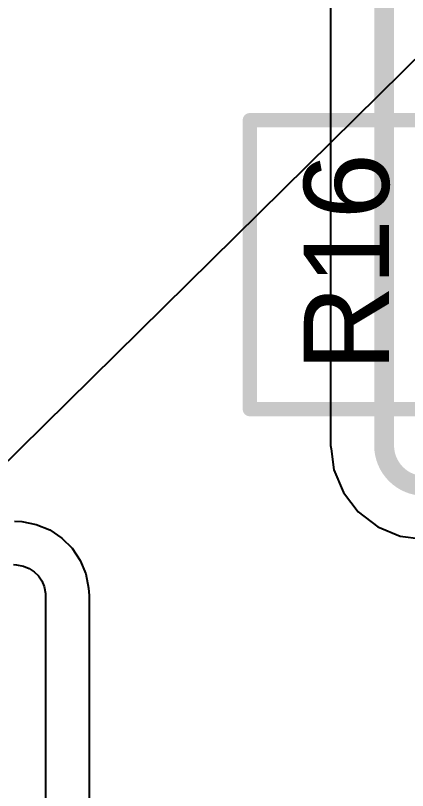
# Model space of a CAD drawing. Header units: inches. Extents: x -18 to 5357, y -8 to 5291.
# Drawn here: x 16.19 to 19.69, y 20.43 to 27.36 of the extents above; entities that cross this region are included whole.
import ezdxf

# ---------------------------------------------------------------- set-up
doc = ezdxf.new("R2010")
doc.units = ezdxf.units.IN
for name, color, linetype in [('Bottom Layer', 5, 'Continuous'), ('Top Layer', 1, 'Continuous'), ('Top Overlay', 2, 'Continuous'), ('Top Solder', 216, 'Continuous')]:
    doc.layers.add(name, color=color, linetype=linetype)
doc.styles.add('Arial', font='', dxfattribs={"height": 0.2})
doc.styles.get('Arial').set_extended_font_data('Arial')

# ---------------------------------------------------------------- blocks, each defined once
blk = doc.blocks.new('14_VSON__4_3__21')
at = {"layer": 'Top Solder'}
blk.add_line((-0.8677630599999999, -2.27776278), (-5350.81607, -5279.0698711), dxfattribs=at)

msp = doc.modelspace()

# ---------------------------------------------------------------- linework, layer by layer
at = {"layer": 'Bottom Layer'}
for p, q in [((19.00262138, 52.92671913999999), (19.00262138, 23.5138214)), ((19.00262138, 23.5138214), (19.00861578, 23.4836843)), ((19.00861578, 23.4836843), (19.03324108, 23.29664124)), ((19.03324108, 23.29664124), (19.1170687, 23.09426166)), ((19.1170687, 23.09426166), (19.2504187, 22.92047486)), ((19.2504187, 22.92047486), (19.42420804, 22.78712486)), ((19.42420804, 22.78712486), (19.62658508, 22.70329724)), ((19.62658508, 22.70329724), (19.81362814, 22.67867194))]:
    msp.add_line(p, q, dxfattribs=at)
for points in [[(19.48172634, 23.5138214, 0.1778, 0.1778, 0), (19.48172634, 53.00040708, 0.1778, 0.1778, 0)], [(19.84376524, 23.1517825, 0.1778, 0.1778, -0.4142135623730951), (19.48172634, 23.5138214, 0.1778, 0.1778, 0)]]:
    msp.add_lwpolyline(points, format="xyseb", dxfattribs=at)
msp.add_lwpolyline([(19.43727634, 23.5138214, 0.08889999999999999, 0.08889999999999999, 1), (19.52617634, 23.5138214, 0.08889999999999999, 0.08889999999999999, 1)], format="xyseb", close=True, dxfattribs=at)
msp.add_lwpolyline([(19.43727634, 23.5138214, 0.08889999999999999, 0.08889999999999999, 1), (19.52617634, 23.5138214, 0.08889999999999999, 0.08889999999999999, 1)], format="xyseb", close=True, dxfattribs=at)
at = {"layer": 'Top Layer'}
for p, q in [((16.17778832, 22.83658374), (16.2429571, 22.83338842)), ((16.2429571, 22.83338842), (16.3707953, 22.8079681)), ((16.3707953, 22.8079681), (16.4912167, 22.7580952)), ((16.4912167, 22.7580952), (16.59959342, 22.68568488)), ((16.59959342, 22.68568488), (16.69175732, 22.59352352)), ((16.69175732, 22.59352352), (16.76417272, 22.48514934)), ((16.76417272, 22.48514934), (16.8140507, 22.36473048)), ((16.1682938, 22.44811868), (16.19530162, 22.44679534)), ((16.19530162, 22.44679534), (16.25750622, 22.43442554)), ((16.25750622, 22.43442554), (16.3072191, 22.4138363)), ((16.3072191, 22.4138363), (16.35196628, 22.38393796)), ((16.35196628, 22.38393796), (16.3900231, 22.34588368)), ((16.3900231, 22.34588368), (16.41991636, 22.30114412)), ((16.8140507, 22.36473048), (16.8394761, 22.23689482)), ((16.41991636, 22.30114412), (16.44051322, 22.25142362)), ((16.44051322, 22.25142362), (16.45288302, 22.18922156)), ((16.8394761, 22.23689482), (16.84267396, 22.1717235)), ((16.45288302, 22.18922156), (16.45421398, 22.16210706)), ((16.45421398, 22.16210706), (16.45421906, 5.6134)), ((16.84267396, 22.1717235), (16.84267904, 22.17172858)), ((16.84267904, 22.17172858), (16.84268412, 5.6134))]:
    msp.add_line(p, q, dxfattribs=at)
at = {"layer": 'Top Overlay'}
for points in [[(18.28079656, 26.42546912, 0.127, 0.127, 0), (24.62058068, 26.42546912, 0.127, 0.127, 0)], [(18.28079656, 23.83865946, 0.127, 0.127, 0), (18.28079656, 26.42546912, 0.127, 0.127, 0)], [(18.28079656, 23.83865946, 0.127, 0.127, 0), (24.62058068, 23.83865946, 0.127, 0.127, 0)]]:
    msp.add_lwpolyline(points, format="xyseb", dxfattribs=at)
for points in [[(18.24904656, 26.42546912, 0.0635, 0.0635, 1), (18.31254656, 26.42546912, 0.0635, 0.0635, 1)], [(18.24904656, 26.42546912, 0.0635, 0.0635, 1), (18.31254656, 26.42546912, 0.0635, 0.0635, 1)], [(18.24904656, 23.83865946, 0.0635, 0.0635, 1), (18.31254656, 23.83865946, 0.0635, 0.0635, 1)], [(18.24904656, 23.83865946, 0.0635, 0.0635, 1), (18.31254656, 23.83865946, 0.0635, 0.0635, 1)]]:
    msp.add_lwpolyline(points, format="xyseb", close=True, dxfattribs=at)

# ---------------------------------------------------------------- block references
at = {"rotation": 180}
msp.add_blockref('14_VSON__4_3__21', (6.396720759999999, 12.36830648), dxfattribs=at)

# ---------------------------------------------------------------- texts
at = {"layer": 'Top Overlay', "style": 'Arial'}
msp.add_text('R16', height=0.7619999999999999, rotation=90, dxfattribs=at).set_placement((19.5252721, 24.177879))

doc.saveas('drawing.dxf')
